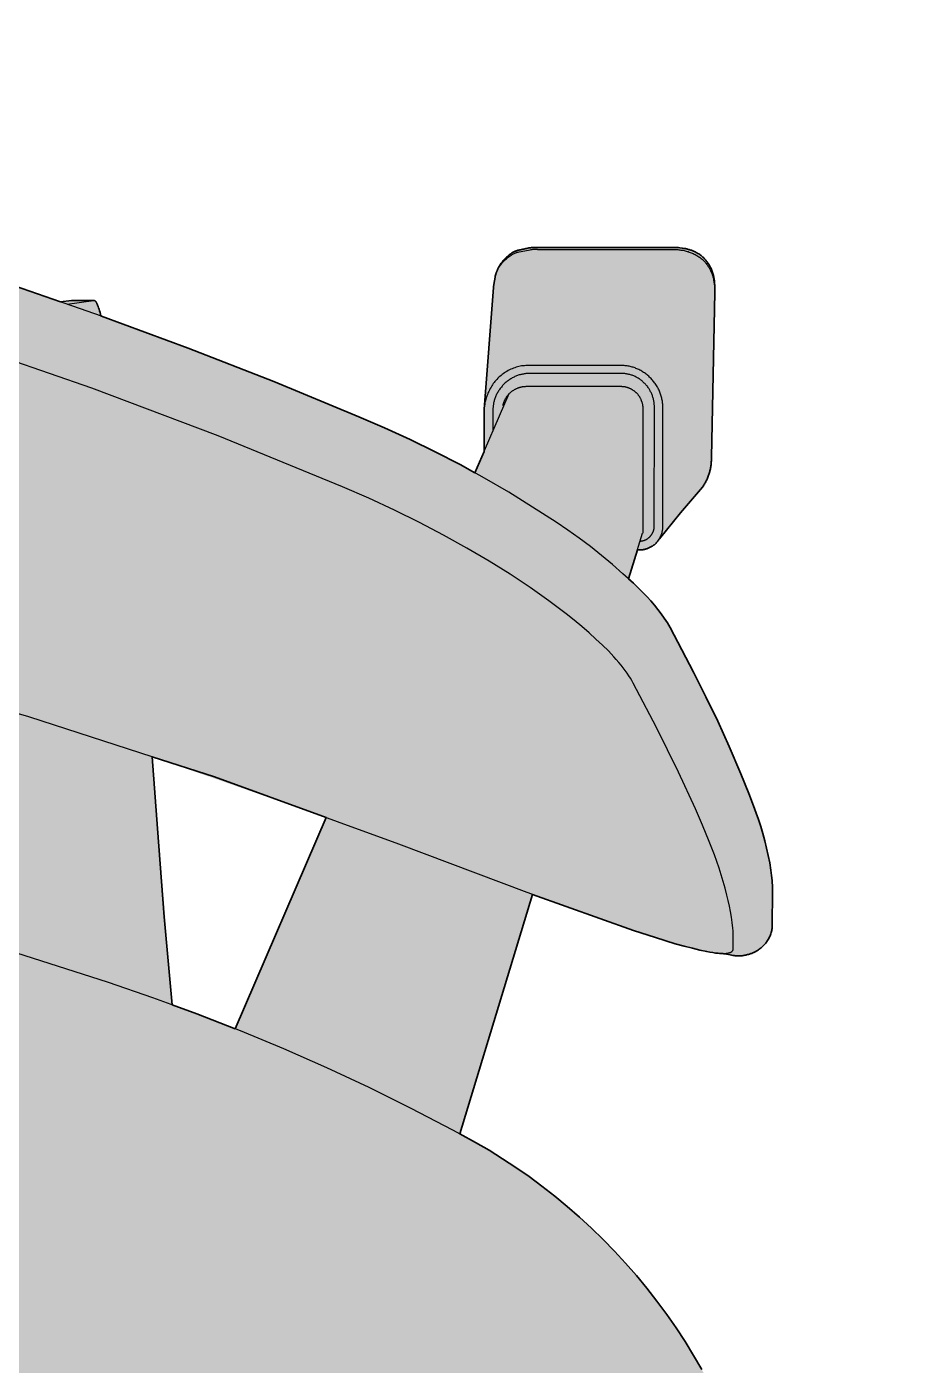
# Model space of a CAD drawing. Header units: millimetres. Extents: x 0 to 1796, y -875 to 809.
# Drawn here: x 553.8 to 635.6, y -508.7 to -386.8 of the extents above; entities that cross this region are included whole.
import ezdxf

# ---------------------------------------------------------------- set-up
doc = ezdxf.new("R2010")
doc.units = ezdxf.units.MM
doc.layers.add('Blocks', color=7, linetype='Continuous')
doc.layers.add('Blocks$Fill', color=7, linetype='Continuous', true_color=0xffffff)
doc.layers.add('Blocks$Inner', color=7, linetype='Continuous', lineweight=25, true_color=0x007f00)
doc.layers.add('Blocks$Outline', color=7, linetype='Continuous', lineweight=35, true_color=0xff3f3f)

# ---------------------------------------------------------------- blocks, each defined once
blk = doc.blocks.new('Result Dining Chair Top')
at = {"layer": 'Blocks$Fill'}
h = blk.add_hatch(color=256, dxfattribs=at)
h.paths.add_polyline_path([(141.7, 286.19), (141.67, 286.27), (141.63, 286.35), (141.6, 286.42), (141.56, 286.5), (141.52, 286.58), (141.47, 286.65), (141.42, 286.72), (141.38, 286.8), (141.32, 286.87), (141.27, 286.94), (141.22, 287.01), (141.16, 287.08), (141.1, 287.15), (141.04, 287.21), (140.98, 287.28), (140.91, 287.34), (140.83, 287.42), (140.75, 287.5), (140.67, 287.57), (140.59, 287.64), (140.5, 287.7), (140.46, 287.73), (140.42, 287.76), (140.38, 287.79), (140.33, 287.82), (140.29, 287.84), (140.25, 287.87), (140.2, 287.89), (140.16, 287.91), (140.11, 287.94), (140.06, 287.96), (140.01, 287.98), (139.96, 288), (139.91, 288.01), (139.86, 288.03), (139.81, 288.05), (139.76, 288.06), (139.7, 288.07), (139.65, 288.09), (139.6, 288.1), (139.55, 288.11), (139.49, 288.12), (139.44, 288.12), (139.36, 288.15), (139.27, 288.17), (139.18, 288.2), (139.09, 288.22), (139, 288.23), (138.91, 288.25), (138.82, 288.27), (138.73, 288.28), (138.64, 288.29), (138.55, 288.3), (138.46, 288.31), (138.37, 288.31), (138.28, 288.32), (138.19, 288.32), (138.1, 288.32), (125.49, 288.32), (125.38, 288.31), (125.27, 288.31), (125.16, 288.3), (125.05, 288.28), (124.83, 288.26), (124.69, 288.23), (124.62, 288.22), (124.55, 288.21), (124.48, 288.19), (124.41, 288.18), (124.34, 288.16), (124.27, 288.14), (124.2, 288.12), (124.13, 288.09), (124.06, 288.07), (123.99, 288.05), (123.93, 288.02), (123.86, 287.99), (123.79, 287.97), (123.73, 287.94), (123.65, 287.9), (123.57, 287.86), (123.5, 287.82), (123.42, 287.77), (123.33, 287.72), (123.24, 287.66), (123.2, 287.63), (123.16, 287.6), (123.12, 287.57), (123.07, 287.54), (123.02, 287.49), (122.96, 287.44), (122.9, 287.39), (122.85, 287.33), (122.8, 287.28), (122.74, 287.22), (122.69, 287.16), (122.64, 287.1), (122.6, 287.04), (122.55, 286.98), (122.51, 286.92), (122.46, 286.85), (122.42, 286.79), (122.38, 286.72), (122.35, 286.66), (122.26, 286.49), (122.21, 286.4), (122.17, 286.3), (122.13, 286.21), (122.1, 286.12), (122.06, 286.03), (122.04, 285.94), (122.01, 285.84), (121.99, 285.75), (121.97, 285.65), (121.95, 285.56), (121.94, 285.46), (121.92, 285.36), (121.91, 285.27), (121.89, 285.07), (121.88, 284.88), (121.87, 284.7), (121.87, 284.52), (121.87, 284.36), (121.88, 284.26), (122.18, 269.21), (122.18, 269.12), (122.18, 269.03), (122.18, 268.94), (122.18, 268.86), (122.18, 268.77), (122.19, 268.68), (122.2, 268.59), (122.21, 268.5), (122.22, 268.41), (122.23, 268.33), (122.25, 268.24), (122.27, 268.15), (122.28, 268.06), (122.31, 267.97), (122.33, 267.89), (122.35, 267.8), (122.38, 267.72), (122.4, 267.63), (122.43, 267.55), (122.46, 267.46), (122.5, 267.38), (122.53, 267.29), (122.57, 267.21), (122.6, 267.13), (122.64, 267.05), (122.68, 266.97), (122.72, 266.89), (122.77, 266.82), (122.81, 266.74), (122.86, 266.67), (122.9, 266.59), (122.99, 266.47), (126.92, 261.75), (126.96, 261.69), (126.99, 261.65), (127.02, 261.61), (127.05, 261.57), (127.08, 261.53), (127.11, 261.49), (127.14, 261.45), (127.17, 261.42), (127.2, 261.38), (127.24, 261.35), (127.27, 261.32), (127.3, 261.28), (127.34, 261.25), (127.37, 261.22), (127.41, 261.2), (127.44, 261.17), (127.48, 261.15), (127.51, 261.12), (127.55, 261.1), (127.57, 261.09), (127.59, 261.08), (127.6, 261.07), (127.62, 261.06), (127.64, 261.05), (127.66, 261.05), (127.68, 261.04), (127.69, 261.03), (127.74, 261.01), (127.78, 260.98), (127.83, 260.96), (127.87, 260.94), (127.92, 260.91), (127.96, 260.9), (128.01, 260.88), (128.05, 260.86), (128.09, 260.85), (128.13, 260.84), (128.17, 260.82), (128.22, 260.81), (128.26, 260.8), (128.31, 260.79), (128.36, 260.78), (128.41, 260.77), (128.46, 260.76), (128.51, 260.76), (128.56, 260.75), (128.61, 260.75), (128.67, 260.75), (128.92, 260.75), (129.72, 258.11), (128.36, 256.82), (128.02, 256.47), (127.68, 256.1), (127.36, 255.72), (127.05, 255.33), (126.75, 254.93), (126.47, 254.52), (126.19, 254.1), (125.93, 253.68), (123.79, 249.62), (122.66, 247.37), (121.59, 245.14), (120.55, 242.83), (119.49, 240.34), (118.43, 237.68), (117.9, 236.2), (117.69, 235.55), (117.49, 234.9), (117.31, 234.24), (117.14, 233.57), (117, 232.91), (116.86, 232.23), (116.75, 231.56), (116.69, 231.08), (116.65, 230.62), (116.63, 230.4), (116.62, 230.19), (116.61, 229.98), (116.61, 229.77), (116.63, 226.36), (116.64, 226.26), (116.66, 226.17), (116.68, 226.07), (116.7, 225.97), (116.73, 225.88), (116.76, 225.78), (116.79, 225.69), (116.83, 225.6), (116.87, 225.51), (116.91, 225.42), (116.96, 225.33), (117.01, 225.25), (117.06, 225.16), (117.11, 225.08), (117.17, 225), (117.23, 224.92), (117.29, 224.84), (117.36, 224.77), (117.43, 224.7), (117.5, 224.63), (117.58, 224.56), (117.65, 224.49), (117.73, 224.43), (117.81, 224.37), (117.9, 224.31), (117.98, 224.25), (118.03, 224.22), (118.09, 224.19), (118.14, 224.16), (118.19, 224.13), (118.24, 224.11), (118.3, 224.08), (118.35, 224.06), (118.4, 224.03), (118.5, 223.99), (118.6, 223.96), (118.7, 223.92), (118.8, 223.89), (118.88, 223.87), (118.97, 223.85), (119.05, 223.83), (119.13, 223.81), (119.21, 223.8), (119.29, 223.79), (119.37, 223.77), (119.45, 223.76), (119.5, 223.76), (119.56, 223.75), (119.62, 223.75), (119.68, 223.75), (119.73, 223.75), (119.78, 223.75), (119.84, 223.75), (119.89, 223.75), (119.95, 223.76), (120, 223.76), (120.1, 223.78), (120.21, 223.79), (120.31, 223.81), (121.04, 223.95), (121.15, 223.96), (121.25, 223.98), (121.36, 223.99), (121.55, 224), (121.79, 224.02), (122.04, 224.06), (122.31, 224.1), (122.59, 224.15), (123.22, 224.28), (123.91, 224.45), (124.66, 224.64), (125.47, 224.87), (127.26, 225.42), (129.26, 226.07), (138.46, 229.36), (145.08, 207.54), (143.66, 206.76), (142.42, 206.04), (141.19, 205.27), (139.98, 204.47), (138.78, 203.64), (137.6, 202.77), (136.45, 201.86), (135.31, 200.92), (134.19, 199.95), (133.1, 198.95), (132.04, 197.91), (131, 196.84), (129.99, 195.75), (129.01, 194.62), (128.06, 193.47), (127.14, 192.29), (126.25, 191.09), (125.4, 189.86), (124.58, 188.61), (123.79, 187.35), (123.05, 186.06), (122.33, 184.75), (121.66, 183.43), (121.03, 182.1), (120.43, 180.75), (119.87, 179.39), (119.35, 178.02), (118.87, 176.64), (118.42, 175.26), (118.02, 173.87), (117.65, 172.48), (117.32, 171.09), (113.44, 153.16), (112.37, 147), (111.49, 140.8), (110.81, 134.58), (105.6, 74.83), (104.37, 47.11), (102.79, -79.86), (103.38, -100.13), (104.08, -125.7), (104.16, -126.67), (104.44, -129.34), (104.68, -131.02), (104.96, -132.7), (105.29, -134.38), (105.57, -135.59), (105.89, -136.8), (106.25, -138), (106.65, -139.18), (107.1, -140.35), (107.58, -141.5), (108.1, -142.63), (108.67, -143.75), (109.24, -144.75), (109.84, -145.75), (110.48, -146.72), (111.16, -147.67), (111.86, -148.61), (112.6, -149.52), (113.37, -150.41), (114.17, -151.27), (115, -152.1), (115.86, -152.91), (116.74, -153.68), (117.64, -154.43), (118.57, -155.14), (119.52, -155.82), (120.49, -156.46), (121.47, -157.07), (122.53, -157.7), (122.73, -157.82), (122.83, -157.87), (122.94, -157.92), (123.04, -157.97), (123.15, -158.01), (124.18, -158.54), (125.22, -159.05), (126.28, -159.54), (127.35, -160), (128.43, -160.43), (129.51, -160.84), (130.61, -161.23), (131.71, -161.59), (136.32, -162.98), (140.96, -164.21), (145.65, -165.3), (150.36, -166.24), (155.11, -167.03), (173.81, -169.67), (193.89, -172.08), (224.53, -174.99), (255.25, -177.07), (303.54, -179.08), (304.73, -179.1), (331.35, -179.44), (351.18, -179.23), (359.17, -179.08), (427.96, -175.77), (458.62, -173.14), (488.9, -169.67), (507.6, -167.03), (512.34, -166.24), (517.06, -165.3), (521.74, -164.21), (526.39, -162.98), (531, -161.59), (532.1, -161.23), (533.19, -160.84), (534.28, -160.43), (535.36, -160), (536.43, -159.54), (537.48, -159.05), (538.53, -158.54), (539.56, -158.01), (539.67, -157.97), (539.77, -157.92), (539.88, -157.87), (539.98, -157.82), (540.18, -157.7), (540.38, -157.59), (542.22, -156.46), (543.19, -155.82), (544.14, -155.14), (545.06, -154.43), (545.97, -153.68), (546.85, -152.91), (547.71, -152.1), (548.54, -151.27), (549.34, -150.41), (550.11, -149.52), (550.85, -148.61), (551.55, -147.67), (552.23, -146.72), (552.87, -145.75), (553.47, -144.75), (554.04, -143.75), (554.6, -142.63), (555.13, -141.5), (555.61, -140.35), (556.06, -139.18), (556.46, -138), (556.82, -136.8), (557.14, -135.59), (557.42, -134.38), (557.75, -132.7), (558.03, -131.02), (558.26, -129.34), (558.46, -127.63), (558.63, -125.7), (558.68, -124.74), (559.92, -79.86), (558.34, 47.11), (557.11, 74.83), (555.08, 100.81), (551.22, 140.8), (550.34, 147), (549.27, 153.16), (548.01, 159.29), (545.06, 172.48), (544.69, 173.87), (544.29, 175.26), (543.84, 176.64), (543.36, 178.02), (542.84, 179.39), (542.28, 180.75), (541.68, 182.1), (541.05, 183.43), (540.37, 184.75), (539.66, 186.06), (538.91, 187.35), (538.13, 188.61), (537.31, 189.86), (536.46, 191.09), (535.57, 192.29), (534.65, 193.47), (533.7, 194.62), (532.72, 195.75), (531.71, 196.84), (530.67, 197.91), (529.61, 198.95), (528.51, 199.95), (527.4, 200.92), (526.26, 201.86), (525.1, 202.77), (523.93, 203.64), (522.73, 204.47), (521.52, 205.27), (520.29, 206.04), (519.05, 206.76), (517.61, 207.55), (524.25, 229.36), (535.45, 225.42), (537.24, 224.87), (538.05, 224.64), (538.8, 224.45), (539.49, 224.28), (540.11, 224.15), (540.4, 224.1), (540.67, 224.06), (540.92, 224.02), (541.16, 224), (541.27, 223.99), (541.35, 223.99), (541.56, 223.96), (541.67, 223.95), (541.77, 223.93), (542.5, 223.79), (542.6, 223.78), (542.71, 223.76), (542.76, 223.76), (542.82, 223.75), (542.87, 223.75), (542.92, 223.75), (542.98, 223.75), (543.03, 223.75), (543.09, 223.75), (543.15, 223.75), (543.2, 223.76), (543.26, 223.76), (543.34, 223.77), (543.42, 223.79), (543.5, 223.8), (543.58, 223.81), (543.66, 223.83), (543.74, 223.85), (543.83, 223.87), (543.91, 223.89), (544.01, 223.92), (544.11, 223.96), (544.21, 223.99), (544.31, 224.03), (544.36, 224.06), (544.41, 224.08), (544.46, 224.11), (544.52, 224.13), (544.57, 224.16), (544.62, 224.19), (544.67, 224.22), (544.73, 224.25), (544.81, 224.31), (544.89, 224.37), (544.98, 224.43), (545.06, 224.49), (545.13, 224.56), (545.21, 224.63), (545.28, 224.7), (545.35, 224.77), (545.41, 224.84), (545.48, 224.92), (545.54, 225), (545.59, 225.08), (545.65, 225.16), (545.7, 225.25), (545.75, 225.33), (545.79, 225.42), (545.84, 225.51), (545.88, 225.6), (545.91, 225.69), (545.95, 225.78), (545.98, 225.88), (546, 225.97), (546.03, 226.07), (546.05, 226.17), (546.06, 226.26), (546.08, 226.36), (546.1, 229.77), (546.1, 229.98), (546.09, 230.19), (546.08, 230.4), (546.06, 230.62), (546.02, 231.08), (545.96, 231.56), (545.84, 232.23), (545.71, 232.91), (545.56, 233.57), (545.4, 234.24), (545.22, 234.9), (545.02, 235.55), (544.81, 236.2), (544.28, 237.68), (543.95, 238.54), (542.16, 242.83), (541.12, 245.14), (540.04, 247.37), (538.91, 249.62), (536.78, 253.68), (536.52, 254.1), (536.24, 254.52), (535.96, 254.93), (535.66, 255.33), (535.35, 255.72), (535.02, 256.1), (534.69, 256.47), (534.35, 256.82), (533.43, 257.71), (532.99, 258.11), (533.79, 260.75), (534.09, 260.75), (534.15, 260.75), (534.2, 260.76), (534.25, 260.76), (534.3, 260.77), (534.35, 260.78), (534.4, 260.79), (534.45, 260.8), (534.49, 260.81), (534.54, 260.82), (534.58, 260.84), (534.62, 260.85), (534.66, 260.86), (534.7, 260.88), (534.74, 260.9), (534.79, 260.91), (534.84, 260.94), (534.88, 260.96), (534.93, 260.98), (534.97, 261.01), (535.01, 261.03), (535.03, 261.04), (535.05, 261.05), (535.07, 261.05), (535.09, 261.06), (535.1, 261.07), (535.12, 261.08), (535.14, 261.09), (535.16, 261.1), (535.19, 261.12), (535.23, 261.15), (535.27, 261.17), (535.3, 261.2), (535.34, 261.22), (535.37, 261.25), (535.4, 261.28), (535.44, 261.32), (535.47, 261.35), (535.5, 261.38), (535.54, 261.42), (535.57, 261.45), (535.6, 261.49), (535.63, 261.53), (535.66, 261.57), (535.69, 261.61), (535.72, 261.65), (535.75, 261.69), (535.77, 261.73), (535.79, 261.75), (539.72, 266.47), (539.8, 266.59), (539.85, 266.67), (539.9, 266.74), (539.94, 266.82), (539.98, 266.89), (540.03, 266.97), (540.07, 267.05), (540.11, 267.13), (540.14, 267.21), (540.18, 267.29), (540.21, 267.38), (540.24, 267.46), (540.28, 267.55), (540.3, 267.63), (540.33, 267.72), (540.36, 267.8), (540.38, 267.89), (540.4, 267.97), (540.42, 268.06), (540.44, 268.15), (540.46, 268.24), (540.48, 268.33), (540.49, 268.41), (540.5, 268.5), (540.51, 268.59), (540.52, 268.68), (540.52, 268.77), (540.53, 268.86), (540.53, 268.94), (540.53, 269.03), (540.53, 269.12), (540.53, 269.21), (540.83, 284.21), (540.83, 284.3), (540.84, 284.36), (540.83, 284.7), (540.83, 284.88), (540.82, 285.07), (540.8, 285.27), (540.79, 285.36), (540.77, 285.46), (540.76, 285.56), (540.74, 285.65), (540.72, 285.75), (540.7, 285.84), (540.67, 285.94), (540.64, 286.03), (540.61, 286.12), (540.58, 286.21), (540.54, 286.3), (540.5, 286.4), (540.45, 286.49), (540.36, 286.66), (540.33, 286.72), (540.29, 286.79), (540.25, 286.85), (540.2, 286.92), (540.16, 286.98), (540.11, 287.04), (540.06, 287.1), (540.02, 287.16), (539.96, 287.22), (539.91, 287.28), (539.86, 287.33), (539.81, 287.39), (539.75, 287.44), (539.69, 287.49), (539.63, 287.54), (539.59, 287.57), (539.55, 287.6), (539.51, 287.63), (539.47, 287.66), (539.38, 287.72), (539.29, 287.77), (539.21, 287.82), (539.14, 287.86), (539.06, 287.9), (538.98, 287.94), (538.91, 287.97), (538.85, 287.99), (538.78, 288.02), (538.71, 288.05), (538.65, 288.07), (538.58, 288.09), (538.51, 288.12), (538.44, 288.14), (538.37, 288.16), (538.3, 288.18), (538.23, 288.19), (538.16, 288.21), (538.09, 288.22), (538.02, 288.23), (537.88, 288.26), (537.65, 288.28), (537.55, 288.3), (537.44, 288.31), (537.33, 288.31), (537.22, 288.32), (537.11, 288.32), (524.52, 288.32), (524.43, 288.32), (524.34, 288.31), (524.25, 288.31), (524.16, 288.3), (524.07, 288.29), (523.98, 288.28), (523.89, 288.27), (523.8, 288.25), (523.71, 288.23), (523.62, 288.22), (523.53, 288.2), (523.44, 288.17), (523.35, 288.15), (523.27, 288.12), (523.21, 288.12), (523.16, 288.11), (523.11, 288.1), (523.06, 288.09), (523.01, 288.07), (522.95, 288.06), (522.9, 288.05), (522.85, 288.03), (522.8, 288.01), (522.75, 288), (522.7, 287.98), (522.65, 287.96), (522.6, 287.94), (522.55, 287.91), (522.51, 287.89), (522.46, 287.87), (522.42, 287.84), (522.37, 287.82), (522.33, 287.79), (522.29, 287.76), (522.25, 287.73), (522.21, 287.7), (522.12, 287.64), (522.04, 287.57), (521.96, 287.5), (521.88, 287.42), (521.79, 287.34), (521.73, 287.28), (521.67, 287.21), (521.61, 287.15), (521.55, 287.08), (521.49, 287.01), (521.44, 286.94), (521.39, 286.87), (521.33, 286.8), (521.28, 286.72), (521.24, 286.65), (521.19, 286.58), (521.15, 286.5), (521.11, 286.42), (521.07, 286.35), (521.04, 286.27), (521.02, 286.23), (521.01, 286.19), (520.98, 286.11), (520.96, 286.06), (520.94, 286.02), (520.92, 285.97), (520.91, 285.92), (520.89, 285.88), (520.87, 285.79), (520.85, 285.7), (520.83, 285.61), (520.71, 284.93), (520.68, 284.73), (520.67, 284.66), (519.83, 273.58), (519.83, 273.28), (519.82, 269.71), (518.99, 267.78), (515.38, 269.69), (513.09, 270.82), (510.77, 271.88), (508.43, 272.89), (500.67, 276.09), (492.86, 279.14), (484.99, 282.05), (484.92, 282.07), (484.8, 282.55), (484.76, 282.69), (484.72, 282.82), (484.68, 282.94), (484.66, 283), (484.63, 283.05), (484.61, 283.1), (484.59, 283.15), (484.57, 283.19), (484.55, 283.23), (484.53, 283.27), (484.52, 283.29), (484.51, 283.3), (484.5, 283.32), (484.49, 283.34), (484.48, 283.35), (484.46, 283.37), (484.45, 283.38), (484.44, 283.39), (484.43, 283.4), (484.42, 283.41), (484.42, 283.42), (484.41, 283.42), (484.41, 283.43), (484.4, 283.43), (484.4, 283.44), (484.39, 283.44), (484.38, 283.45), (484.38, 283.45), (484.37, 283.45), (484.37, 283.46), (484.36, 283.46), (484.36, 283.46), (484.35, 283.47), (484.35, 283.47), (484.34, 283.47), (484.34, 283.47), (484.33, 283.48), (484.33, 283.48), (484.32, 283.48), (484.32, 283.48), (484.31, 283.48), (484.3, 283.48), (484.3, 283.48), (484.29, 283.49), (484.29, 283.49), (484.29, 283.49), (484.28, 283.49), (484.28, 283.49), (484.28, 283.49), (484.28, 283.49), (484.27, 283.49), (484.27, 283.49), (484.27, 283.49), (484.26, 283.49), (484.26, 283.49), (484.26, 283.49), (484.25, 283.49), (482.25, 283.48), (481.26, 283.35), (475.71, 285.25), (475.46, 286.41), (475.89, 287.6), (475.89, 287.6), (475.89, 287.61), (475.89, 287.62), (475.89, 287.62), (475.88, 287.63), (475.88, 287.64), (475.88, 287.64), (475.88, 287.65), (475.88, 287.65), (475.88, 287.65), (475.88, 287.65), (475.88, 287.66), (475.87, 287.66), (475.87, 287.66), (475.87, 287.66), (475.87, 287.67), (475.87, 287.67), (475.87, 287.67), (475.87, 287.67), (475.87, 287.67), (475.86, 287.68), (475.86, 287.68), (475.86, 287.68), (475.86, 287.68), (475.86, 287.68), (475.86, 287.68), (475.85, 287.68), (475.85, 287.69), (475.85, 287.69), (475.85, 287.69), (475.85, 287.69), (475.85, 287.69), (475.84, 287.69), (475.84, 287.69), (475.84, 287.69), (475.84, 287.69), (457.98, 293.94), (457.98, 293.94), (457.97, 293.95), (457.97, 293.95), (457.97, 293.95), (457.97, 293.95), (457.97, 293.95), (457.96, 293.95), (457.96, 293.95), (457.96, 293.94), (457.96, 293.94), (457.96, 293.94), (457.95, 293.94), (457.95, 293.94), (457.95, 293.94), (457.95, 293.94), (457.94, 293.94), (457.94, 293.94), (457.94, 293.94), (457.94, 293.94), (457.93, 293.94), (457.93, 293.93), (457.93, 293.93), (457.93, 293.93), (457.92, 293.93), (457.92, 293.93), (457.92, 293.93), (457.91, 293.92), (457.91, 293.92), (457.9, 293.91), (457.9, 293.91), (457.89, 293.9), (457.88, 293.9), (457.88, 293.89), (457.87, 293.88), (457.86, 293.88), (457.85, 293.86), (457.84, 293.85), (457.82, 293.83), (457.81, 293.81), (457.79, 293.79), (457.76, 293.74), (457.72, 293.69), (457.69, 293.63), (457.65, 293.56), (457.56, 293.41), (457.47, 293.23), (457.37, 293.04), (457.27, 292.82), (457.05, 292.33), (456.82, 291.79), (456.58, 291.19), (444.91, 294.38), (437.01, 296.34), (429.07, 298.16), (421.09, 299.82), (413.09, 301.33), (402.95, 303.02), (392.78, 304.47), (382.58, 305.69), (372.36, 306.68), (362.13, 307.44), (351.88, 307.99), (341.62, 308.31), (331.35, 308.42), (321.09, 308.31), (310.83, 307.99), (300.58, 307.44), (290.34, 306.68), (280.12, 305.69), (269.93, 304.47), (259.76, 303.02), (249.62, 301.33), (241.62, 299.82), (233.64, 298.16), (225.7, 296.34), (217.8, 294.38), (209.7, 292.21), (206.13, 291.19), (205.66, 292.33), (205.44, 292.82), (205.34, 293.04), (205.24, 293.23), (205.15, 293.41), (205.06, 293.56), (205.02, 293.63), (204.99, 293.69), (204.95, 293.74), (204.92, 293.79), (204.9, 293.81), (204.89, 293.83), (204.87, 293.85), (204.86, 293.86), (204.85, 293.88), (204.84, 293.88), (204.83, 293.89), (204.83, 293.9), (204.82, 293.9), (204.81, 293.91), (204.81, 293.91), (204.8, 293.92), (204.8, 293.92), (204.79, 293.93), (204.79, 293.93), (204.79, 293.93), (204.78, 293.93), (204.78, 293.93), (204.78, 293.93), (204.77, 293.94), (204.77, 293.94), (204.77, 293.94), (204.77, 293.94), (204.76, 293.94), (204.76, 293.94), (204.76, 293.94), (204.76, 293.94), (204.76, 293.94), (204.75, 293.94), (204.75, 293.94), (204.75, 293.94), (204.75, 293.95), (204.74, 293.95), (204.74, 293.95), (204.74, 293.95), (204.74, 293.95), (204.74, 293.95), (204.73, 293.95), (204.73, 293.94), (204.73, 293.94), (186.87, 287.69), (186.87, 287.69), (186.87, 287.69), (186.86, 287.69), (186.86, 287.69), (186.86, 287.69), (186.86, 287.69), (186.86, 287.69), (186.86, 287.69), (186.85, 287.68), (186.85, 287.68), (186.85, 287.68), (186.85, 287.68), (186.85, 287.68), (186.85, 287.68), (186.84, 287.68), (186.84, 287.67), (186.84, 287.67), (186.84, 287.67), (186.84, 287.67), (186.84, 287.67), (186.84, 287.66), (186.84, 287.66), (186.83, 287.66), (186.83, 287.66), (186.83, 287.65), (186.83, 287.65), (186.83, 287.65), (186.83, 287.65), (186.83, 287.64), (186.83, 287.64), (186.82, 287.63), (186.82, 287.62), (186.82, 287.62), (186.82, 287.61), (186.82, 287.6), (186.82, 287.6), (187.25, 286.41), (187, 285.26), (181.44, 283.35), (180.46, 283.48), (178.46, 283.49), (178.45, 283.49), (178.45, 283.49), (178.44, 283.49), (178.44, 283.49), (178.44, 283.49), (178.44, 283.49), (178.43, 283.49), (178.43, 283.49), (178.43, 283.49), (178.43, 283.49), (178.42, 283.49), (178.42, 283.49), (178.41, 283.49), (178.41, 283.48), (178.4, 283.48), (178.4, 283.48), (178.39, 283.48), (178.39, 283.48), (178.38, 283.48), (178.38, 283.48), (178.37, 283.47), (178.37, 283.47), (178.36, 283.47), (178.36, 283.47), (178.35, 283.46), (178.35, 283.46), (178.34, 283.46), (178.33, 283.45), (178.33, 283.45), (178.32, 283.45), (178.32, 283.44), (178.31, 283.44), (178.31, 283.43), (178.3, 283.43), (178.3, 283.42), (178.29, 283.42), (178.29, 283.41), (178.28, 283.4), (178.27, 283.39), (178.25, 283.38), (178.24, 283.37), (178.23, 283.35), (178.22, 283.34), (178.21, 283.32), (178.2, 283.3), (178.19, 283.29), (178.18, 283.27), (178.16, 283.23), (178.14, 283.19), (178.12, 283.15), (178.1, 283.1), (178.07, 283.05), (178.05, 283), (178.03, 282.94), (177.99, 282.82), (177.95, 282.69), (177.91, 282.55), (177.86, 282.39), (177.79, 282.07), (169.85, 279.14), (162.03, 276.09), (154.28, 272.89), (151.94, 271.88), (149.62, 270.82), (147.33, 269.69), (145.07, 268.52), (143.72, 267.78), (142.88, 269.71), (142.88, 273.43), (142.87, 273.58), (142.04, 284.66), (142, 284.93), (141.88, 285.61), (141.86, 285.7), (141.84, 285.79), (141.81, 285.88), (141.8, 285.92), (141.79, 285.97), (141.77, 286.02), (141.75, 286.06), (141.73, 286.11), (141.71, 286.16)], flags=0)
h.paths.add_polyline_path([(489.61, 241.9), (505.45, 236.36), (497.16, 217.11), (491.43, 219.3)], flags=0)
h.paths.add_polyline_path([(173.1, 241.9), (171.28, 219.3), (165.55, 217.11), (157.26, 236.36)], flags=0)
h.paths.add_polyline_path([(201.41, 250.5), (218.87, 254.91), (236.34, 258.69), (253.91, 261.88), (271.56, 264.46), (289.26, 266.44), (301.31, 267.43), (313.39, 268.15), (322.37, 268.4), (331.35, 268.48), (340.34, 268.4), (349.32, 268.15), (361.39, 267.43), (373.45, 266.44), (391.15, 264.46), (408.8, 261.88), (426.37, 258.69), (443.84, 254.91), (461.17, 250.54), (461.3, 250.5), (461.77, 243.76), (462.64, 228.29), (451.6, 231.23), (442.97, 233.32), (434.3, 235.26), (425.6, 237.04), (416.87, 238.66), (408.1, 240.12), (399.31, 241.43), (390.51, 242.57), (381.69, 243.56), (372.85, 244.38), (364.02, 245.04), (355.18, 245.55), (346.34, 245.89), (331.35, 246.11), (316.37, 245.89), (307.53, 245.55), (298.69, 245.04), (289.85, 244.38), (281.02, 243.56), (272.2, 242.57), (263.39, 241.43), (254.61, 240.12), (245.84, 238.66), (237.11, 237.04), (228.4, 235.26), (219.74, 233.32), (211.11, 231.23), (202.53, 228.98), (200.06, 228.29), (200.97, 244.47)], flags=0)
at = {"layer": 'Blocks$Inner'}
for points in [[(541.35, 223.99), (541.45, 223.98), (541.56, 223.96), (541.67, 223.95), (541.77, 223.93), (542.39, 223.81), (542.5, 223.79), (542.6, 223.78), (542.71, 223.76), (542.76, 223.76), (542.82, 223.75), (542.87, 223.75), (542.92, 223.75), (542.98, 223.75), (543.03, 223.75), (543.09, 223.75), (543.15, 223.75), (543.2, 223.76), (543.26, 223.76), (543.34, 223.77), (543.42, 223.79), (543.5, 223.8), (543.58, 223.81), (543.66, 223.83), (543.74, 223.85), (543.83, 223.87), (543.91, 223.89), (544.01, 223.92), (544.11, 223.96), (544.21, 223.99), (544.31, 224.03), (544.36, 224.06), (544.41, 224.08), (544.46, 224.11), (544.52, 224.13), (544.57, 224.16), (544.62, 224.19), (544.67, 224.22), (544.73, 224.25), (544.81, 224.31), (544.89, 224.37), (544.98, 224.43), (545.06, 224.49), (545.13, 224.56), (545.21, 224.63), (545.28, 224.7), (545.35, 224.77), (545.41, 224.84), (545.48, 224.92), (545.54, 225), (545.59, 225.08), (545.65, 225.16), (545.7, 225.25), (545.75, 225.33), (545.79, 225.42), (545.84, 225.51), (545.88, 225.6), (545.91, 225.69), (545.95, 225.78), (545.98, 225.88), (546, 225.97), (546.03, 226.07), (546.05, 226.17), (546.06, 226.26), (546.08, 226.36), (546.1, 229.77), (546.1, 229.98), (546.09, 230.19), (546.08, 230.4), (546.06, 230.62), (546.02, 231.08), (545.96, 231.56), (545.84, 232.23), (545.71, 232.91), (545.56, 233.57), (545.4, 234.24), (545.22, 234.9), (545.02, 235.55), (544.81, 236.2), (544.28, 237.68), (543.95, 238.54), (543.21, 240.34), (542.16, 242.83), (541.12, 245.14), (540.04, 247.37), (538.91, 249.62), (536.78, 253.68), (536.52, 254.1), (536.24, 254.52), (535.96, 254.93), (535.66, 255.33), (535.35, 255.72), (535.02, 256.1), (534.69, 256.47), (534.35, 256.82), (533.43, 257.71), (532.48, 258.58), (531.52, 259.43), (530.53, 260.25), (529.52, 261.05), (528.5, 261.82), (527.45, 262.56), (526.39, 263.28), (524.25, 264.66), (522.08, 266), (519.88, 267.29), (517.64, 268.52), (515.38, 269.69), (513.09, 270.82), (510.77, 271.88), (508.43, 272.89), (500.67, 276.09), (492.86, 279.14), (484.99, 282.05), (477.06, 284.81)], [(461.17, 250.54), (478.32, 245.58), (495.28, 240.06), (512.02, 233.97), (523.72, 229.55), (533.44, 226.07), (535.45, 225.42), (537.24, 224.87), (538.05, 224.64), (538.8, 224.45), (539.49, 224.28), (540.11, 224.15), (540.4, 224.1), (540.67, 224.06), (540.92, 224.02), (541.16, 224), (541.27, 223.99), (541.37, 223.98), (541.48, 223.98), (541.57, 223.98), (541.67, 223.98), (541.75, 223.98), (541.84, 223.99), (541.88, 223.99), (541.92, 224), (541.95, 224), (541.99, 224.01), (542.03, 224.01), (542.06, 224.02), (542.09, 224.03), (542.12, 224.03), (542.16, 224.04), (542.19, 224.05), (542.21, 224.06), (542.24, 224.07), (542.25, 224.08), (542.27, 224.08), (542.28, 224.09), (542.29, 224.1), (542.3, 224.1), (542.32, 224.11), (542.33, 224.12), (542.34, 224.12), (542.35, 224.13), (542.36, 224.14), (542.37, 224.14), (542.38, 224.15), (542.39, 224.16), (542.4, 224.17), (542.41, 224.17), (542.42, 224.18), (542.42, 224.19), (542.43, 224.2), (542.44, 224.21), (542.45, 224.21), (542.45, 224.22), (542.46, 224.23), (542.47, 224.24), (542.47, 224.25), (542.48, 224.26), (542.49, 224.27), (542.49, 224.28), (542.5, 224.29), (542.5, 224.3), (542.51, 224.31), (542.51, 224.32), (542.51, 224.33), (542.52, 224.34), (542.52, 224.35), (542.52, 224.36), (542.53, 224.37), (542.53, 224.39), (542.53, 224.4), (542.53, 224.41), (542.53, 224.42), (542.53, 224.43), (542.53, 224.44), (542.53, 224.46), (542.53, 224.47), (542.53, 225.28), (542.53, 225.53), (542.52, 225.79), (542.5, 226.04), (542.48, 226.29), (542.43, 226.8), (542.36, 227.3), (542.27, 227.8), (542.18, 228.3), (542.07, 228.8), (541.95, 229.29), (541.79, 229.92), (541.61, 230.53), (541.42, 231.15), (541.23, 231.76), (540.8, 232.97), (540.34, 234.18), (539.73, 235.68), (539.09, 237.17), (537.55, 240.5), (535.53, 244.58), (533.42, 248.62), (533.36, 248.73), (533.3, 248.84), (533.16, 249.06), (533.02, 249.29), (532.86, 249.52), (532.68, 249.76), (532.5, 250), (532.3, 250.25), (532.09, 250.5), (531.87, 250.76), (531.64, 251.01), (531.15, 251.54), (530.61, 252.08), (530.02, 252.63), (529.4, 253.19), (528.74, 253.76), (528.04, 254.34), (527.31, 254.93), (525.73, 256.12), (524.03, 257.32), (522.2, 258.53), (520.28, 259.73), (518.25, 260.92), (516.13, 262.1), (513.94, 263.25), (511.67, 264.37), (509.33, 265.46), (506.94, 266.5), (495.6, 271.15), (484.11, 275.49), (472.51, 279.51)], [(519.83, 273.58), (520.67, 284.66), (520.68, 284.73), (520.71, 284.93), (520.83, 285.61), (520.85, 285.7), (520.87, 285.79), (520.89, 285.88), (520.91, 285.92), (520.92, 285.97), (520.94, 286.02), (520.96, 286.06), (520.98, 286.11), (521, 286.16), (521.02, 286.21), (521.04, 286.26), (521.06, 286.31), (521.09, 286.36), (521.12, 286.41), (521.15, 286.46), (521.18, 286.51), (521.21, 286.56), (521.25, 286.61), (521.29, 286.67), (521.35, 286.74), (521.41, 286.82), (521.48, 286.9), (521.55, 286.98), (521.62, 287.06), (521.7, 287.13), (521.78, 287.21), (521.86, 287.28), (521.94, 287.35), (522.02, 287.42), (522.11, 287.48), (522.19, 287.54), (522.28, 287.6), (522.32, 287.63), (522.36, 287.65), (522.4, 287.68), (522.44, 287.7), (522.48, 287.72), (522.52, 287.74), (522.58, 287.77), (522.63, 287.79), (522.68, 287.81), (522.74, 287.83), (522.79, 287.85), (522.84, 287.87), (522.89, 287.88), (522.94, 287.89), (523.03, 287.92), (523.87, 288.08), (524.04, 288.11), (524.12, 288.13), (524.2, 288.14), (524.28, 288.15), (524.33, 288.15), (524.37, 288.15), (524.41, 288.15), (524.45, 288.16), (524.49, 288.16), (524.53, 288.15), (524.57, 288.15), (524.61, 288.15), (524.66, 288.15), (524.7, 288.14), (537, 288.14), (537.09, 288.14), (537.19, 288.14), (537.28, 288.13), (537.38, 288.12), (537.48, 288.12), (537.57, 288.11), (537.67, 288.09), (537.76, 288.08), (537.86, 288.06), (537.95, 288.05), (538.05, 288.03), (538.14, 288), (538.24, 287.98), (538.33, 287.95), (538.42, 287.93), (538.52, 287.89), (538.61, 287.86), (538.7, 287.83), (538.79, 287.79), (538.87, 287.75), (538.96, 287.71), (539.05, 287.67), (539.13, 287.62), (539.21, 287.58), (539.3, 287.53), (539.38, 287.47), (539.45, 287.42), (539.53, 287.36), (539.61, 287.3), (539.68, 287.24), (539.75, 287.18), (539.82, 287.11), (539.88, 287.05), (539.95, 286.98), (540.01, 286.91), (540.06, 286.84), (540.12, 286.77), (540.17, 286.69), (540.22, 286.62), (540.27, 286.54), (540.32, 286.46), (540.37, 286.38), (540.41, 286.3), (540.45, 286.22), (540.49, 286.13), (540.52, 286.05), (540.56, 285.97), (540.59, 285.88), (540.6, 285.82), (540.62, 285.77), (540.65, 285.65), (540.68, 285.54), (540.71, 285.43), (540.73, 285.31), (540.75, 285.19), (540.78, 284.96), (540.81, 284.77), (540.82, 284.68), (540.83, 284.58), (540.83, 284.49), (540.83, 284.4), (540.84, 284.35), (540.83, 284.3), (540.83, 284.26), (540.83, 284.21), (540.53, 269.21), (540.53, 269.12), (540.53, 269.03), (540.53, 268.94), (540.53, 268.86), (540.52, 268.77), (540.52, 268.68), (540.51, 268.59), (540.5, 268.5), (540.49, 268.41), (540.48, 268.33), (540.46, 268.24), (540.44, 268.15), (540.42, 268.06), (540.4, 267.97), (540.38, 267.89), (540.36, 267.8), (540.33, 267.72), (540.3, 267.63), (540.28, 267.55), (540.24, 267.46), (540.21, 267.38), (540.18, 267.29), (540.14, 267.21), (540.11, 267.13), (540.07, 267.05), (540.03, 266.97), (539.98, 266.89), (539.94, 266.82), (539.9, 266.74), (539.85, 266.67), (539.8, 266.59), (539.72, 266.47), (537.73, 264.13), (535.79, 261.75)], [(521.01, 286.19), (521.02, 286.23), (521.04, 286.27), (521.07, 286.35), (521.11, 286.42), (521.15, 286.5), (521.19, 286.58), (521.24, 286.65), (521.28, 286.72), (521.33, 286.8), (521.39, 286.87), (521.44, 286.94), (521.49, 287.01), (521.55, 287.08), (521.61, 287.15), (521.67, 287.21), (521.73, 287.28), (521.79, 287.34), (521.88, 287.42), (521.96, 287.5), (522.04, 287.57), (522.12, 287.64), (522.21, 287.7), (522.25, 287.73), (522.29, 287.76), (522.33, 287.79), (522.37, 287.82), (522.42, 287.84), (522.46, 287.87), (522.51, 287.89), (522.55, 287.91), (522.6, 287.94), (522.65, 287.96), (522.7, 287.98), (522.75, 288), (522.8, 288.01), (522.85, 288.03), (522.9, 288.05), (522.95, 288.06), (523.01, 288.07), (523.06, 288.09), (523.11, 288.1), (523.16, 288.11), (523.21, 288.12), (523.27, 288.12), (523.35, 288.15), (523.44, 288.17), (523.53, 288.2), (523.62, 288.22), (523.71, 288.23), (523.8, 288.25), (523.89, 288.27), (523.98, 288.28), (524.07, 288.29), (524.16, 288.3), (524.25, 288.31), (524.34, 288.31), (524.43, 288.32), (524.52, 288.32), (524.61, 288.32), (524.7, 288.32), (537, 288.32), (537.11, 288.32), (537.22, 288.32), (537.33, 288.31), (537.44, 288.31), (537.55, 288.3), (537.65, 288.28), (537.88, 288.26), (538.02, 288.23), (538.09, 288.22), (538.16, 288.21), (538.23, 288.19), (538.3, 288.18), (538.37, 288.16), (538.44, 288.14), (538.51, 288.12), (538.58, 288.09), (538.65, 288.07), (538.71, 288.05), (538.78, 288.02), (538.85, 287.99), (538.91, 287.97), (538.98, 287.94), (539.06, 287.9), (539.14, 287.86), (539.21, 287.82), (539.29, 287.77), (539.38, 287.72), (539.47, 287.66), (539.51, 287.63), (539.55, 287.6), (539.59, 287.57), (539.63, 287.54), (539.69, 287.49), (539.75, 287.44), (539.81, 287.39), (539.86, 287.33), (539.91, 287.28), (539.96, 287.22), (540.02, 287.16), (540.06, 287.1), (540.11, 287.04), (540.16, 286.98), (540.2, 286.92), (540.25, 286.85), (540.29, 286.79), (540.33, 286.72), (540.36, 286.66), (540.45, 286.49), (540.5, 286.4), (540.54, 286.3), (540.58, 286.21), (540.61, 286.12), (540.64, 286.03), (540.67, 285.94), (540.7, 285.84), (540.72, 285.75), (540.74, 285.65), (540.76, 285.56), (540.77, 285.46), (540.79, 285.36), (540.8, 285.27), (540.82, 285.07), (540.83, 284.88), (540.83, 284.7), (540.84, 284.52), (540.84, 284.36)], [(481.26, 283.35), (482.25, 283.48), (484.25, 283.49), (484.26, 283.49), (484.26, 283.49), (484.26, 283.49), (484.27, 283.49), (484.27, 283.49), (484.27, 283.49), (484.28, 283.49), (484.28, 283.49), (484.28, 283.49), (484.28, 283.49), (484.29, 283.49), (484.29, 283.49), (484.29, 283.49), (484.3, 283.48), (484.3, 283.48), (484.31, 283.48), (484.32, 283.48), (484.32, 283.48), (484.33, 283.48), (484.33, 283.48), (484.34, 283.47), (484.34, 283.47), (484.35, 283.47), (484.35, 283.47), (484.36, 283.46), (484.36, 283.46), (484.37, 283.46), (484.37, 283.45), (484.38, 283.45), (484.38, 283.45), (484.39, 283.44), (484.4, 283.44), (484.4, 283.43), (484.41, 283.43), (484.41, 283.42), (484.42, 283.42), (484.42, 283.41), (484.43, 283.4), (484.44, 283.39), (484.45, 283.38), (484.46, 283.37), (484.48, 283.35), (484.49, 283.34), (484.5, 283.32), (484.51, 283.3), (484.52, 283.29), (484.53, 283.27), (484.55, 283.23), (484.57, 283.19), (484.59, 283.15), (484.61, 283.1), (484.63, 283.05), (484.66, 283), (484.68, 282.94), (484.72, 282.82), (484.76, 282.69), (484.8, 282.55), (484.85, 282.39), (484.93, 282.04)], [(481.84, 283.14), (484.25, 283.49)], [(533.79, 260.75), (533.99, 260.75), (534.04, 260.75), (534.09, 260.75), (534.15, 260.75), (534.2, 260.76), (534.25, 260.76), (534.3, 260.77), (534.35, 260.78), (534.4, 260.79), (534.45, 260.8), (534.49, 260.81), (534.54, 260.82), (534.58, 260.84), (534.62, 260.85), (534.66, 260.86), (534.7, 260.88), (534.74, 260.9), (534.79, 260.91), (534.84, 260.94), (534.88, 260.96), (534.93, 260.98), (534.97, 261.01), (535.01, 261.03), (535.03, 261.04), (535.05, 261.05), (535.07, 261.05), (535.09, 261.06), (535.1, 261.07), (535.12, 261.08), (535.14, 261.09), (535.16, 261.1), (535.19, 261.12), (535.23, 261.15), (535.27, 261.17), (535.3, 261.2), (535.34, 261.22), (535.37, 261.25), (535.4, 261.28), (535.44, 261.32), (535.47, 261.35), (535.5, 261.38), (535.54, 261.42), (535.57, 261.45), (535.6, 261.49), (535.63, 261.53), (535.66, 261.57), (535.69, 261.61), (535.72, 261.65), (535.75, 261.69), (535.77, 261.73), (535.8, 261.77), (535.82, 261.81), (535.85, 261.86), (535.87, 261.9), (535.89, 261.94), (535.91, 261.99), (535.93, 262.03), (535.95, 262.08), (535.97, 262.12), (535.99, 262.18), (536.01, 262.23), (536.02, 262.28), (536.04, 262.33), (536.05, 262.38), (536.06, 262.43), (536.07, 262.48), (536.08, 262.53), (536.09, 262.58), (536.1, 262.63), (536.1, 262.68), (536.11, 262.73), (536.11, 262.78), (536.11, 262.83), (536.11, 262.87), (536.11, 262.92), (536.12, 273.6), (536.12, 273.69), (536.12, 273.78), (536.12, 273.86), (536.11, 273.95), (536.1, 274.04), (536.09, 274.13), (536.08, 274.22), (536.07, 274.31), (536.05, 274.4), (536.03, 274.49), (536.01, 274.58), (535.99, 274.67), (535.97, 274.76), (535.94, 274.85), (535.91, 274.94), (535.88, 275.03), (535.84, 275.12), (535.8, 275.21), (535.76, 275.3), (535.72, 275.39), (535.68, 275.48), (535.63, 275.56), (535.58, 275.65), (535.53, 275.73), (535.48, 275.82), (535.42, 275.9), (535.36, 275.98), (535.3, 276.06), (535.24, 276.14), (535.18, 276.21), (535.11, 276.29), (535.04, 276.36), (534.97, 276.43), (534.9, 276.5), (534.83, 276.57), (534.75, 276.64), (534.68, 276.7), (534.6, 276.76), (534.52, 276.82), (534.44, 276.88), (534.35, 276.93), (534.27, 276.99), (534.19, 277.04), (534.1, 277.09), (534.02, 277.13), (533.93, 277.18), (533.84, 277.22), (533.75, 277.26), (533.66, 277.29), (533.58, 277.33), (533.49, 277.36), (533.4, 277.39), (533.31, 277.41), (533.22, 277.44), (533.13, 277.46), (533.04, 277.48), (532.95, 277.5), (532.86, 277.52), (532.77, 277.53), (532.68, 277.54), (532.6, 277.55), (532.51, 277.56), (532.42, 277.56), (532.34, 277.57), (523.87, 277.57), (523.75, 277.56), (523.62, 277.56), (523.5, 277.54), (523.37, 277.53), (523.25, 277.51), (523.12, 277.49), (523, 277.46), (522.87, 277.43), (522.75, 277.39), (522.62, 277.35), (522.5, 277.31), (522.38, 277.26), (522.26, 277.21), (522.14, 277.15), (522.02, 277.09), (521.91, 277.02), (521.79, 276.96), (521.68, 276.88), (521.57, 276.81), (521.47, 276.73), (521.37, 276.65), (521.27, 276.56), (521.17, 276.48), (521.08, 276.39), (520.99, 276.29), (520.9, 276.2), (520.82, 276.1), (520.74, 276), (520.66, 275.9), (520.59, 275.79), (520.52, 275.69), (520.46, 275.58), (520.38, 275.45), (520.31, 275.32), (520.25, 275.18), (520.18, 275.04), (520.13, 274.9), (520.07, 274.76), (520.03, 274.62), (519.98, 274.47), (519.95, 274.33), (519.91, 274.18), (519.89, 274.03), (519.86, 273.88), (519.85, 273.73), (519.83, 273.58), (519.83, 273.43), (519.83, 273.28), (519.82, 269.71)], [(533.99, 261.55), (534.02, 261.55), (534.05, 261.55), (534.08, 261.56), (534.12, 261.56), (534.15, 261.56), (534.18, 261.57), (534.21, 261.57), (534.24, 261.58), (534.27, 261.59), (534.3, 261.59), (534.33, 261.6), (534.36, 261.61), (534.4, 261.62), (534.43, 261.63), (534.46, 261.64), (534.49, 261.66), (534.52, 261.67), (534.55, 261.68), (534.58, 261.7), (534.61, 261.71), (534.64, 261.73), (534.67, 261.75), (534.7, 261.77), (534.73, 261.79), (534.76, 261.81), (534.78, 261.83), (534.81, 261.85), (534.84, 261.87), (534.87, 261.89), (534.89, 261.92), (534.92, 261.94), (534.94, 261.96), (534.96, 261.99), (534.99, 262.02), (535.01, 262.04), (535.03, 262.07), (535.05, 262.1), (535.07, 262.12), (535.09, 262.15), (535.11, 262.18), (535.13, 262.21), (535.15, 262.24), (535.16, 262.27), (535.18, 262.3), (535.2, 262.33), (535.21, 262.36), (535.22, 262.39), (535.24, 262.42), (535.25, 262.46), (535.26, 262.49), (535.27, 262.52), (535.28, 262.55), (535.29, 262.58), (535.29, 262.61), (535.3, 262.65), (535.31, 262.68), (535.31, 262.71), (535.31, 262.74), (535.32, 262.77), (535.32, 262.8), (535.32, 262.83), (535.33, 262.86), (535.33, 262.89), (535.33, 262.92), (535.34, 273.6), (535.34, 273.68), (535.34, 273.75), (535.34, 273.83), (535.34, 273.91), (535.33, 273.98), (535.33, 274.06), (535.32, 274.14), (535.31, 274.21), (535.3, 274.29), (535.28, 274.36), (535.27, 274.44), (535.25, 274.52), (535.23, 274.59), (535.21, 274.67), (535.18, 274.74), (535.16, 274.81), (535.13, 274.89), (535.1, 274.96), (535.07, 275.03), (535.04, 275.1), (535, 275.17), (534.97, 275.24), (534.93, 275.31), (534.89, 275.37), (534.85, 275.44), (534.8, 275.5), (534.76, 275.56), (534.72, 275.63), (534.67, 275.69), (534.62, 275.74), (534.57, 275.8), (534.52, 275.86), (534.47, 275.91), (534.42, 275.96), (534.36, 276.02), (534.3, 276.07), (534.25, 276.12), (534.19, 276.17), (534.13, 276.21), (534.07, 276.26), (534, 276.3), (533.94, 276.35), (533.87, 276.39), (533.81, 276.43), (533.74, 276.47), (533.67, 276.5), (533.6, 276.54), (533.53, 276.57), (533.46, 276.6), (533.38, 276.63), (533.31, 276.66), (533.24, 276.68), (533.16, 276.71), (533.09, 276.73), (533.01, 276.75), (532.94, 276.76), (532.86, 276.78), (532.79, 276.79), (532.71, 276.81), (532.64, 276.82), (532.56, 276.82), (532.49, 276.83), (532.41, 276.84), (532.34, 276.84), (523.87, 276.84), (523.8, 276.83), (523.72, 276.83), (523.64, 276.82), (523.57, 276.81), (523.49, 276.8), (523.41, 276.78), (523.33, 276.77), (523.26, 276.75), (523.18, 276.73), (523.1, 276.71), (523.02, 276.69), (522.94, 276.66), (522.86, 276.63), (522.79, 276.6), (522.71, 276.57), (522.63, 276.54), (522.56, 276.5), (522.48, 276.46), (522.4, 276.42), (522.33, 276.38), (522.25, 276.34), (522.18, 276.29), (522.11, 276.24), (522.04, 276.19), (521.97, 276.14), (521.9, 276.09), (521.83, 276.03), (521.76, 275.97), (521.7, 275.91), (521.64, 275.85), (521.57, 275.79), (521.51, 275.73), (521.46, 275.66), (521.4, 275.59), (521.34, 275.52), (521.29, 275.45), (521.24, 275.38), (521.19, 275.31), (521.14, 275.24), (521.1, 275.16), (521.05, 275.09), (521.01, 275.01), (520.97, 274.93), (520.94, 274.85), (520.9, 274.78), (520.87, 274.7), (520.84, 274.62), (520.81, 274.54), (520.78, 274.46), (520.76, 274.38), (520.74, 274.3), (520.72, 274.22), (520.7, 274.14), (520.68, 274.06), (520.67, 273.98), (520.65, 273.9), (520.64, 273.82), (520.64, 273.74), (520.63, 273.66), (520.62, 273.58), (520.62, 273.5), (520.62, 273.43), (520.62, 273.35), (520.62, 273.27), (520.62, 271.57)], [(521.55, 273.92), (521.56, 273.96), (521.57, 274), (521.58, 274.04), (521.59, 274.08), (521.61, 274.13), (521.62, 274.17), (521.63, 274.21), (521.65, 274.25), (521.67, 274.29), (521.68, 274.34), (521.7, 274.38), (521.72, 274.42), (521.74, 274.46), (521.76, 274.5), (521.78, 274.54), (521.81, 274.58), (521.83, 274.62), (521.86, 274.66), (521.88, 274.7), (521.91, 274.74), (521.94, 274.77), (521.97, 274.81), (521.99, 274.85), (522.03, 274.88), (522.06, 274.92), (522.09, 274.96), (522.12, 274.99), (522.15, 275.02), (522.19, 275.06), (522.22, 275.09), (522.26, 275.12), (522.3, 275.15), (522.33, 275.18), (522.37, 275.21), (522.41, 275.24), (522.45, 275.27), (522.49, 275.29), (522.53, 275.32), (522.57, 275.34), (522.61, 275.37), (522.65, 275.39), (522.69, 275.41), (522.73, 275.43), (522.78, 275.45), (522.82, 275.47), (522.86, 275.49), (522.9, 275.51), (522.95, 275.53), (522.99, 275.54), (523.04, 275.55), (523.08, 275.57), (523.12, 275.58), (523.17, 275.59), (523.21, 275.6), (523.26, 275.61), (523.3, 275.62), (523.34, 275.63), (523.39, 275.63), (523.43, 275.64), (523.47, 275.65), (523.52, 275.65), (523.56, 275.65), (523.6, 275.65), (523.65, 275.66), (532.29, 275.66), (532.33, 275.66), (532.37, 275.65), (532.41, 275.65), (532.45, 275.65), (532.49, 275.65), (532.53, 275.64), (532.56, 275.64), (532.6, 275.63), (532.64, 275.63), (532.68, 275.62), (532.72, 275.61), (532.75, 275.6), (532.79, 275.59), (532.83, 275.58), (532.87, 275.57), (532.9, 275.56), (532.94, 275.55), (532.98, 275.53), (533.01, 275.52), (533.05, 275.5), (533.08, 275.49), (533.12, 275.47), (533.15, 275.45), (533.19, 275.44), (533.22, 275.42), (533.26, 275.4), (533.29, 275.38), (533.33, 275.36), (533.36, 275.34), (533.39, 275.31), (533.43, 275.29), (533.46, 275.27), (533.49, 275.24), (533.52, 275.22), (533.56, 275.19), (533.59, 275.16), (533.62, 275.14), (533.65, 275.11), (533.68, 275.08), (533.71, 275.05), (533.74, 275.02), (533.76, 274.99), (533.79, 274.96), (533.82, 274.93), (533.85, 274.89), (533.87, 274.86), (533.9, 274.83), (533.92, 274.79), (533.94, 274.76), (533.97, 274.72), (533.99, 274.69), (534.01, 274.65), (534.03, 274.62), (534.05, 274.58), (534.07, 274.54), (534.09, 274.5), (534.11, 274.47), (534.12, 274.43), (534.14, 274.39), (534.15, 274.35), (534.17, 274.31), (534.18, 274.27), (534.2, 274.24), (534.21, 274.2), (534.22, 274.16), (534.23, 274.12), (534.24, 274.08), (534.25, 274.04), (534.26, 274), (534.26, 273.96), (534.27, 273.92), (534.27, 273.88), (534.28, 273.84), (534.28, 273.8), (534.29, 273.77), (534.29, 273.73), (534.29, 273.69), (534.29, 273.65), (534.29, 273.61), (534.29, 273.57), (534.29, 262.28)], [(518.99, 267.78), (522.1, 275)], [(532.99, 258.11), (534.13, 261.87), (534.26, 262.29)], [(539.66, 186.06), (538.91, 187.35), (538.13, 188.61), (537.31, 189.86), (536.46, 191.09), (535.57, 192.29), (534.65, 193.47), (533.7, 194.62), (532.72, 195.75), (531.71, 196.84), (530.67, 197.91), (529.61, 198.95), (528.51, 199.95), (527.4, 200.92), (526.26, 201.86), (525.1, 202.77), (523.93, 203.64), (522.73, 204.47), (521.52, 205.27), (520.29, 206.04), (519.05, 206.76), (516.99, 207.89), (513.2, 209.86), (509.37, 211.75), (505.5, 213.56), (501.59, 215.28), (497.64, 216.92), (493.66, 218.48), (489.65, 219.95), (485.61, 221.33), (477.19, 224.03)], [(491.43, 219.3), (490.68, 227.33), (490.08, 235.36), (489.61, 241.96)], [(497.16, 217.11), (505.47, 236.4)], [(517.61, 207.55), (524.25, 229.36)]]:
    blk.add_lwpolyline(points, dxfattribs=at)
at = {"layer": 'Blocks$Outline'}
for points in [[(540.84, 284.36), (540.84, 284.52), (540.83, 284.7), (540.83, 284.88), (540.82, 285.07), (540.8, 285.27), (540.79, 285.36), (540.77, 285.46), (540.76, 285.56), (540.74, 285.65), (540.72, 285.75), (540.7, 285.84), (540.67, 285.94), (540.64, 286.03), (540.61, 286.12), (540.58, 286.21), (540.54, 286.3), (540.5, 286.4), (540.45, 286.49), (540.36, 286.66), (540.33, 286.72), (540.29, 286.79), (540.25, 286.85), (540.2, 286.92), (540.16, 286.98), (540.11, 287.04), (540.06, 287.1), (540.02, 287.16), (539.96, 287.22), (539.91, 287.28), (539.86, 287.33), (539.81, 287.39), (539.75, 287.44), (539.69, 287.49), (539.63, 287.54), (539.59, 287.57), (539.55, 287.6), (539.51, 287.63), (539.47, 287.66), (539.38, 287.72), (539.29, 287.77), (539.21, 287.82), (539.14, 287.86), (539.06, 287.9), (538.98, 287.94), (538.91, 287.97), (538.85, 287.99), (538.78, 288.02), (538.71, 288.05), (538.65, 288.07), (538.58, 288.09), (538.51, 288.12), (538.44, 288.14), (538.37, 288.16), (538.3, 288.18), (538.23, 288.19), (538.16, 288.21), (538.09, 288.22), (538.02, 288.23), (537.88, 288.26), (537.65, 288.28), (537.55, 288.3), (537.44, 288.31), (537.33, 288.31), (537.22, 288.32), (537.11, 288.32), (537, 288.32), (524.7, 288.32), (524.61, 288.32), (524.52, 288.32), (524.43, 288.32), (524.34, 288.31), (524.25, 288.31), (524.16, 288.3), (524.07, 288.29), (523.98, 288.28), (523.89, 288.27), (523.8, 288.25), (523.71, 288.23), (523.62, 288.22), (523.53, 288.2), (523.44, 288.17), (523.35, 288.15), (523.27, 288.12), (523.21, 288.12), (523.16, 288.11), (523.11, 288.1), (523.06, 288.09), (523.01, 288.07), (522.95, 288.06), (522.9, 288.05), (522.85, 288.03), (522.8, 288.01), (522.75, 288), (522.7, 287.98), (522.65, 287.96), (522.6, 287.94), (522.55, 287.91), (522.51, 287.89), (522.46, 287.87), (522.42, 287.84), (522.37, 287.82), (522.33, 287.79), (522.29, 287.76), (522.25, 287.73), (522.21, 287.7), (522.12, 287.64), (522.04, 287.57), (521.96, 287.5), (521.88, 287.42), (521.79, 287.34), (521.73, 287.28), (521.67, 287.21), (521.61, 287.15), (521.55, 287.08), (521.49, 287.01), (521.44, 286.94), (521.39, 286.87), (521.33, 286.8), (521.28, 286.72), (521.24, 286.65), (521.19, 286.58), (521.15, 286.5), (521.11, 286.42), (521.07, 286.35), (521.04, 286.27), (521.02, 286.23), (521.01, 286.19)], [(521.01, 286.19), (521, 286.16), (520.98, 286.11), (520.96, 286.06), (520.94, 286.02), (520.92, 285.97), (520.91, 285.92), (520.89, 285.88), (520.87, 285.79), (520.85, 285.7), (520.83, 285.61), (520.71, 284.93), (520.68, 284.73), (520.67, 284.66)], [(481.26, 283.35), (477.06, 284.81), (475.71, 285.25)], [(520.67, 284.66), (519.83, 273.58)], [(539.72, 266.47), (539.8, 266.59), (539.85, 266.67), (539.9, 266.74), (539.94, 266.82), (539.98, 266.89), (540.03, 266.97), (540.07, 267.05), (540.11, 267.13), (540.14, 267.21), (540.18, 267.29), (540.21, 267.38), (540.24, 267.46), (540.28, 267.55), (540.3, 267.63), (540.33, 267.72), (540.36, 267.8), (540.38, 267.89), (540.4, 267.97), (540.42, 268.06), (540.44, 268.15), (540.46, 268.24), (540.48, 268.33), (540.49, 268.41), (540.5, 268.5), (540.51, 268.59), (540.52, 268.68), (540.52, 268.77), (540.53, 268.86), (540.53, 268.94), (540.53, 269.03), (540.53, 269.12), (540.53, 269.21), (540.83, 284.21), (540.83, 284.26), (540.83, 284.3), (540.84, 284.35), (540.84, 284.36)], [(484.92, 282.07), (484.85, 282.39), (484.8, 282.55), (484.76, 282.69), (484.72, 282.82), (484.68, 282.94), (484.66, 283), (484.63, 283.05), (484.61, 283.1), (484.59, 283.15), (484.57, 283.19), (484.55, 283.23), (484.53, 283.27), (484.52, 283.29), (484.51, 283.3), (484.5, 283.32), (484.49, 283.34), (484.48, 283.35), (484.46, 283.37), (484.45, 283.38), (484.44, 283.39), (484.43, 283.4), (484.42, 283.41), (484.42, 283.42), (484.41, 283.42), (484.41, 283.43), (484.4, 283.43), (484.4, 283.44), (484.39, 283.44), (484.38, 283.45), (484.38, 283.45), (484.37, 283.45), (484.37, 283.46), (484.36, 283.46), (484.36, 283.46), (484.35, 283.47), (484.35, 283.47), (484.34, 283.47), (484.34, 283.47), (484.33, 283.48), (484.33, 283.48), (484.32, 283.48), (484.32, 283.48), (484.31, 283.48), (484.3, 283.48), (484.3, 283.48), (484.29, 283.49), (484.29, 283.49), (484.29, 283.49), (484.28, 283.49), (484.28, 283.49), (484.28, 283.49), (484.28, 283.49), (484.27, 283.49), (484.27, 283.49), (484.27, 283.49), (484.26, 283.49), (484.26, 283.49), (484.26, 283.49), (484.25, 283.49), (482.25, 283.48), (481.26, 283.35)], [(518.99, 267.78), (517.64, 268.52), (515.38, 269.69), (513.09, 270.82), (510.77, 271.88), (508.43, 272.89), (500.67, 276.09), (492.86, 279.14), (484.99, 282.05), (484.92, 282.07)], [(519.83, 273.58), (519.83, 273.43), (519.83, 273.28), (519.82, 269.71)], [(519.82, 269.71), (518.99, 267.78)], [(535.79, 261.75), (537.73, 264.13), (539.72, 266.47)], [(533.79, 260.75), (533.99, 260.75), (534.04, 260.75), (534.09, 260.75), (534.15, 260.75), (534.2, 260.76), (534.25, 260.76), (534.3, 260.77), (534.35, 260.78), (534.4, 260.79), (534.45, 260.8), (534.49, 260.81), (534.54, 260.82), (534.58, 260.84), (534.62, 260.85), (534.66, 260.86), (534.7, 260.88), (534.74, 260.9), (534.79, 260.91), (534.84, 260.94), (534.88, 260.96), (534.93, 260.98), (534.97, 261.01), (535.01, 261.03), (535.03, 261.04), (535.05, 261.05), (535.07, 261.05), (535.09, 261.06), (535.1, 261.07), (535.12, 261.08), (535.14, 261.09), (535.16, 261.1), (535.19, 261.12), (535.23, 261.15), (535.27, 261.17), (535.3, 261.2), (535.34, 261.22), (535.37, 261.25), (535.4, 261.28), (535.44, 261.32), (535.47, 261.35), (535.5, 261.38), (535.54, 261.42), (535.57, 261.45), (535.6, 261.49), (535.63, 261.53), (535.66, 261.57), (535.69, 261.61), (535.72, 261.65), (535.75, 261.69), (535.77, 261.73), (535.79, 261.75)], [(532.99, 258.11), (533.79, 260.75)], [(541.35, 223.99), (541.45, 223.98), (541.56, 223.96), (541.67, 223.95), (541.77, 223.93), (542.39, 223.81), (542.5, 223.79), (542.6, 223.78), (542.71, 223.76), (542.76, 223.76), (542.82, 223.75), (542.87, 223.75), (542.92, 223.75), (542.98, 223.75), (543.03, 223.75), (543.09, 223.75), (543.15, 223.75), (543.2, 223.76), (543.26, 223.76), (543.34, 223.77), (543.42, 223.79), (543.5, 223.8), (543.58, 223.81), (543.66, 223.83), (543.74, 223.85), (543.83, 223.87), (543.91, 223.89), (544.01, 223.92), (544.11, 223.96), (544.21, 223.99), (544.31, 224.03), (544.36, 224.06), (544.41, 224.08), (544.46, 224.11), (544.52, 224.13), (544.57, 224.16), (544.62, 224.19), (544.67, 224.22), (544.73, 224.25), (544.81, 224.31), (544.89, 224.37), (544.98, 224.43), (545.06, 224.49), (545.13, 224.56), (545.21, 224.63), (545.28, 224.7), (545.35, 224.77), (545.41, 224.84), (545.48, 224.92), (545.54, 225), (545.59, 225.08), (545.65, 225.16), (545.7, 225.25), (545.75, 225.33), (545.79, 225.42), (545.84, 225.51), (545.88, 225.6), (545.91, 225.69), (545.95, 225.78), (545.98, 225.88), (546, 225.97), (546.03, 226.07), (546.05, 226.17), (546.06, 226.26), (546.08, 226.36), (546.1, 229.77), (546.1, 229.98), (546.09, 230.19), (546.08, 230.4), (546.06, 230.62), (546.02, 231.08), (545.96, 231.56), (545.84, 232.23), (545.71, 232.91), (545.56, 233.57), (545.4, 234.24), (545.22, 234.9), (545.02, 235.55), (544.81, 236.2), (544.28, 237.68), (543.95, 238.54), (543.21, 240.34), (542.16, 242.83), (541.12, 245.14), (540.04, 247.37), (538.91, 249.62), (536.78, 253.68), (536.52, 254.1), (536.24, 254.52), (535.96, 254.93), (535.66, 255.33), (535.35, 255.72), (535.02, 256.1), (534.69, 256.47), (534.35, 256.82), (533.43, 257.71), (532.99, 258.11)], [(489.61, 241.9), (495.28, 240.06), (505.45, 236.36)], [(491.43, 219.3), (490.68, 227.33), (490.08, 235.36), (489.61, 241.9)], [(505.45, 236.36), (497.16, 217.11)], [(517.61, 207.55), (524.25, 229.36)], [(524.25, 229.36), (533.44, 226.07), (535.45, 225.42), (537.24, 224.87), (538.05, 224.64), (538.8, 224.45), (539.49, 224.28), (540.11, 224.15), (540.4, 224.1), (540.67, 224.06), (540.92, 224.02), (541.16, 224), (541.27, 223.99), (541.35, 223.99)], [(497.16, 217.11), (493.66, 218.48), (491.43, 219.3)], [(539.66, 186.06), (538.91, 187.35), (538.13, 188.61), (537.31, 189.86), (536.46, 191.09), (535.57, 192.29), (534.65, 193.47), (533.7, 194.62), (532.72, 195.75), (531.71, 196.84), (530.67, 197.91), (529.61, 198.95), (528.51, 199.95), (527.4, 200.92), (526.26, 201.86), (525.1, 202.77), (523.93, 203.64), (522.73, 204.47), (521.52, 205.27), (520.29, 206.04), (519.05, 206.76), (517.61, 207.55)]]:
    blk.add_lwpolyline(points, dxfattribs=at)

msp = doc.modelspace()

# ---------------------------------------------------------------- block references
at = {"layer": 'Blocks'}
msp.add_blockref('Result Dining Chair Top', (75.67, -695.19), dxfattribs=at)

doc.saveas('drawing.dxf')
